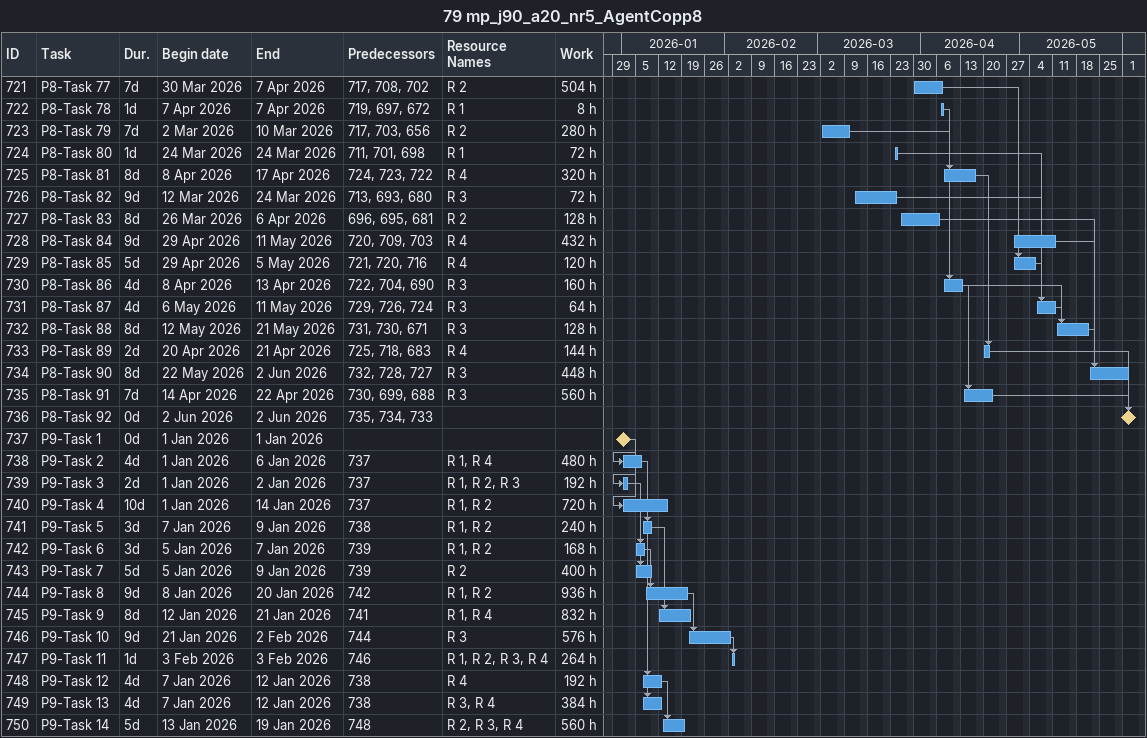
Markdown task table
79 mp_j90_a20_nr5_AgentCopp8

| ID | Task | Duration | Start | Finish | Predecessors | Resources | Work (h) |
|---|---|---|---|---|---|---|---|
| 721 | P8-Task 77 | 7d | 2026-03-30 | 2026-04-07 | 717, 708, 702 | R 2 | 504 |
| 722 | P8-Task 78 | 1d | 2026-04-07 | 2026-04-07 | 719, 697, 672 | R 1 | 8 |
| 723 | P8-Task 79 | 7d | 2026-03-02 | 2026-03-10 | 717, 703, 656 | R 2 | 280 |
| 724 | P8-Task 80 | 1d | 2026-03-24 | 2026-03-24 | 711, 701, 698 | R 1 | 72 |
| 725 | P8-Task 81 | 8d | 2026-04-08 | 2026-04-17 | 724, 723, 722 | R 4 | 320 |
| 726 | P8-Task 82 | 9d | 2026-03-12 | 2026-03-24 | 713, 693, 680 | R 3 | 72 |
| 727 | P8-Task 83 | 8d | 2026-03-26 | 2026-04-06 | 696, 695, 681 | R 2 | 128 |
| 728 | P8-Task 84 | 9d | 2026-04-29 | 2026-05-11 | 720, 709, 703 | R 4 | 432 |
| 729 | P8-Task 85 | 5d | 2026-04-29 | 2026-05-05 | 721, 720, 716 | R 4 | 120 |
| 730 | P8-Task 86 | 4d | 2026-04-08 | 2026-04-13 | 722, 704, 690 | R 3 | 160 |
| 731 | P8-Task 87 | 4d | 2026-05-06 | 2026-05-11 | 729, 726, 724 | R 3 | 64 |
| 732 | P8-Task 88 | 8d | 2026-05-12 | 2026-05-21 | 731, 730, 671 | R 3 | 128 |
| 733 | P8-Task 89 | 2d | 2026-04-20 | 2026-04-21 | 725, 718, 683 | R 4 | 144 |
| 734 | P8-Task 90 | 8d | 2026-05-22 | 2026-06-02 | 732, 728, 727 | R 3 | 448 |
| 735 | P8-Task 91 | 7d | 2026-04-14 | 2026-04-22 | 730, 699, 688 | R 3 | 560 |
| 736 | P8-Task 92 | 0d | 2026-06-02 | 2026-06-02 | 735, 734, 733 |  |  |
| 737 | P9-Task 1 | 0d | 2026-01-01 | 2026-01-01 |  |  |  |
| 738 | P9-Task 2 | 4d | 2026-01-01 | 2026-01-06 | 737 | R 1, R 4 | 480 |
| 739 | P9-Task 3 | 2d | 2026-01-01 | 2026-01-02 | 737 | R 1, R 2, R 3 | 192 |
| 740 | P9-Task 4 | 10d | 2026-01-01 | 2026-01-14 | 737 | R 1, R 2 | 720 |
| 741 | P9-Task 5 | 3d | 2026-01-07 | 2026-01-09 | 738 | R 1, R 2 | 240 |
| 742 | P9-Task 6 | 3d | 2026-01-05 | 2026-01-07 | 739 | R 1, R 2 | 168 |
| 743 | P9-Task 7 | 5d | 2026-01-05 | 2026-01-09 | 739 | R 2 | 400 |
| 744 | P9-Task 8 | 9d | 2026-01-08 | 2026-01-20 | 742 | R 1, R 2 | 936 |
| 745 | P9-Task 9 | 8d | 2026-01-12 | 2026-01-21 | 741 | R 1, R 4 | 832 |
| 746 | P9-Task 10 | 9d | 2026-01-21 | 2026-02-02 | 744 | R 3 | 576 |
| 747 | P9-Task 11 | 1d | 2026-02-03 | 2026-02-03 | 746 | R 1, R 2, R 3, R 4 | 264 |
| 748 | P9-Task 12 | 4d | 2026-01-07 | 2026-01-12 | 738 | R 4 | 192 |
| 749 | P9-Task 13 | 4d | 2026-01-07 | 2026-01-12 | 738 | R 3, R 4 | 384 |
| 750 | P9-Task 14 | 5d | 2026-01-13 | 2026-01-19 | 748 | R 2, R 3, R 4 | 560 |
